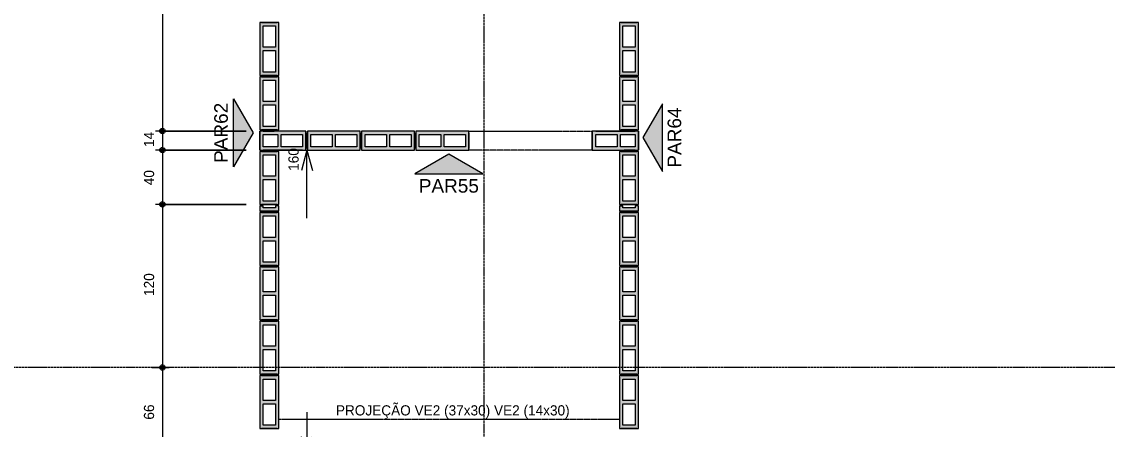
# Model space of a CAD drawing. Header units: centimetres. Extents: x 170 to 14001, y -2277 to 8860.
# Drawn here: x 11650 to 12450, y -175 to 125 of the extents above; entities that cross this region are included whole.
import ezdxf

# ---------------------------------------------------------------- set-up
doc = ezdxf.new("R2010")
doc.units = ezdxf.units.CM
doc.linetypes.add('Linha de eixo', pattern=[2.2225, 1.27, -0.3175, 0.3175, -0.3175])
doc.linetypes.add('Projeção', pattern=[0.396875, 0.238125, -0.15875])
for name, color, linetype, lineweight, true_color in [('A-ANNO-DIMS-1', 1, 'Continuous', 9, 0xff0000), ('G-ANNO-SYMB-1', 251, 'Continuous', 9, 0x646464), ('S-BEAM-3', 9, 'Continuous', 9, 0xc0c0c0), ('S-BEAM-7', 116, 'Continuous', 9, 0x008040), ('S-BEAM-8', 142, 'Continuous', 9, 0x0080c0)]:
    doc.layers.add(name, color=color, linetype=linetype, lineweight=lineweight, true_color=true_color)
for name, color, linetype, lineweight in [('A-ANNO-DIMS-50', 7, 'Continuous', 9), ('A-DETL-GENF', 7, 'Continuous', 9), ('A-FLOR-OVHD', 7, 'Projeção', 9), ('G-ANNO-SYMB', 7, 'Continuous', 9), ('G-ANNO-TEXT', 7, 'Continuous', 9), ('S-BEAM', 7, 'Continuous', 9), ('S-BEAM-2', 7, 'Continuous', 13), ('S-GRID-1', 7, 'Linha de eixo', 9)]:
    doc.layers.add(name, color=color, linetype=linetype, lineweight=lineweight)
doc.styles.add('Arial', font='arial.ttf', dxfattribs={"height": 10})
doc.styles.add('Bahnschrift_12', font='', dxfattribs={"height": 7.5})
doc.styles.get('Bahnschrift_12').set_extended_font_data('Bahnschrift')
doc.dimstyles.new('COTA_ACUMULADA', dxfattribs={"dimscale": 30.48, "dimtxt": 8.33133, "dimasz": 0.049213, "dimexe": 0, "dimexo": 0.0625, "dimgap": 0.131234, "dimtad": 0, "dimjust": 2, "dimdec": 0, "dimzin": 0, "dimdsep": 46, "dimtxsty": 'Bahnschrift_12', "dimblk1": 'NONE', "dimblk2": 'OPEN30', "dimsah": 1, "dimcen": 0.09, "dimse1": 1, "dimsd1": 1, "dimazin": 0, "dimtfac": 1, "dimtdec": 4, "dimtix": 1, "dimtmove": 2, "dimatfit": 3, "dimfxl": 0, "dimfxlon": 1, "dimtvp": 1, "dimtolj": 1, "dimtzin": 0, "dimarcsym": 2})
doc.dimstyles.new('Linear_-_2_mm_Arial', dxfattribs={"dimscale": 30.48, "dimtxt": 8.33133, "dimasz": 0.393701, "dimexe": 0.164042, "dimexo": 0.328084, "dimgap": 0.131234, "dimtad": 1, "dimdec": 0, "dimzin": 0, "dimdsep": 46, "dimtxsty": 'Bahnschrift_12', "dimblk1": 'DOTSMALL', "dimblk2": 'DOTSMALL', "dimsah": 1, "dimcen": 0.09, "dimdle": 0.164042, "dimazin": 0, "dimtfac": 1, "dimtdec": 4, "dimtix": 1, "dimtmove": 0, "dimatfit": 3, "dimfxl": 1, "dimtvp": 1, "dimtolj": 1, "dimtzin": 0, "dimarcsym": 2})

# ---------------------------------------------------------------- blocks, each defined once
blk = doc.blocks.new('LEONE - BLOCO 14X39X19 - LEONE - BLOCO 14X39X19-554799-COBERTURA - MODULAÇÃO 1ª FIADA')
at = {"layer": 'S-BEAM-3'}
h = blk.add_hatch(color=256, dxfattribs=at)
h.paths.add_polyline_path([(-13.95, -7), (19.5, -7), (19.5, 7), (-19.5, 7), (-19.5, -7)])
h.paths.add_polyline_path([(-13.95, -4.5), (-17, -4.5), (-17, 4.5), (-1.25, 4.5), (-1.25, -4.5)])
h.paths.add_polyline_path([(1.25, -4.5), (1.25, 4.5), (17, 4.5), (17, -4.5)])
at = {"layer": 'A-DETL-GENF'}
for p, q in [((19.5, 7), (-19.5, 7)), ((-19.5, 7), (-19.5, 0)), ((-19.5, 0), (-19.5, -7)), ((-17, -4.5), (-17, 4.5)), ((-17, 4.5), (-1.25, 4.5)), ((-1.25, 4.5), (-1.25, -4.5)), ((1.25, -4.5), (1.25, 4.5)), ((1.25, 4.5), (17, 4.5)), ((17, 4.5), (17, -4.5)), ((19.5, 0), (19.5, 7)), ((19.5, -7), (19.5, 0)), ((-19.5, -7), (19.5, -7)), ((-1.25, -4.5), (-17, -4.5)), ((17, -4.5), (1.25, -4.5))]:
    blk.add_line(p, q, dxfattribs=at)
at = {"layer": 'S-BEAM-2'}
for p, q in [((-19.5, 7), (-19.5, -7)), ((19.5, 7), (-19.5, 7)), ((-19.5, 7), (-19.5, -7)), ((-19.5, -5.75), (-19.5, 5.75)), ((19.5, -7), (19.5, 7)), ((19.5, -7), (19.5, 7)), ((19.5, 5.75), (19.5, -5.75)), ((-19.5, -7), (19.5, -7))]:
    blk.add_line(p, q, dxfattribs=at)
at = {"layer": 'S-BEAM-3'}
for p, q in [((-17, 4.5), (-1.25, 4.5)), ((-17, -4.5), (-17, 4.5)), ((-1.25, 4.5), (-1.25, -4.5)), ((1.25, 4.5), (17, 4.5)), ((1.25, -4.5), (1.25, 4.5)), ((17, 4.5), (17, -4.5)), ((-1.25, -4.5), (-17, -4.5)), ((17, -4.5), (1.25, -4.5))]:
    blk.add_line(p, q, dxfattribs=at)
blk = doc.blocks.new('LEONE - BLOCO 14x04x19 - LEONE - BLOCO 14x04x19-533013-COBERTURA - MODULAÇÃO 1ª FIADA')
at = {"layer": 'S-BEAM-7'}
blk.add_hatch(color=256, dxfattribs=at).paths.add_polyline_path([(-2.5, 0), (-2.5, -7), (1.5, -7), (1.5, -4.5), (0, -4.5), (0, 4.5), (1.5, 4.5), (1.5, 7), (-2.5, 7), (-2.5, 0.97)])
at = {"layer": 'A-DETL-GENF'}
for p, q in [((1.5, 7), (-2.5, 7)), ((-2.5, 7), (-2.5, 0)), ((-2.5, 0), (-2.5, -7)), ((0, 4.5), (1.5, 4.5)), ((0, -4.5), (0, 4.5)), ((1.5, 4.5), (1.5, 7)), ((-2.5, -7), (1.5, -7)), ((1.5, -4.5), (0, -4.5)), ((1.5, -7), (1.5, -4.5))]:
    blk.add_line(p, q, dxfattribs=at)
at = {"layer": 'S-BEAM-2'}
for p, q in [((1.5, 7), (-2.5, 7)), ((-2.5, -7), (-2.5, 7)), ((1.5, 7), (1.5, 4.5)), ((-2.5, -7), (1.5, -7)), ((1.5, -7), (1.5, -4.5))]:
    blk.add_line(p, q, dxfattribs=at)
at = {"layer": 'S-BEAM-3'}
for p, q in [((0, -4.5), (0, 4.5)), ((0, 4.5), (1.5, 4.5)), ((1.5, -4.5), (0, -4.5))]:
    blk.add_line(p, q, dxfattribs=at)
blk = doc.blocks.new('LEONE - BLOCO 14x34x5 - LEONE - BLOCO 14x34x19-2843082-COBERTURA - MODULAÇÃO 1ª FIADA')
at = {"layer": 'S-BEAM-8'}
h = blk.add_hatch(color=256, dxfattribs=at)
h.paths.add_polyline_path([(-3, 7), (-14.5, 7), (-14.5, -7), (19.5, -7), (19.5, 7), (-0.5, 7)])
h.paths.add_polyline_path([(-1.25, 4.5), (-1.25, -4.5), (-12, -4.5), (-12, 4.5), (-3, 4.5)])
h.paths.add_polyline_path([(2.5, 4.5), (17, 4.5), (17, -4.5), (1.25, -4.5), (1.25, 4.5)])
at = {"layer": 'A-DETL-GENF'}
for p, q in [((-14.5, 7), (-14.5, 0)), ((2.5, 7), (-14.5, 7)), ((-14.5, 0), (-14.5, -7)), ((-12, -4.5), (-12, 4.5)), ((-12, 4.5), (-1.25, 4.5)), ((-1.25, 4.5), (-1.25, -4.5)), ((1.25, 4.5), (17, 4.5)), ((1.25, -4.5), (1.25, 4.5)), ((19.5, 7), (2.5, 7)), ((17, 4.5), (17, -4.5)), ((19.5, 0), (19.5, 7)), ((19.5, -7), (19.5, 0)), ((-14.5, -7), (2.5, -7)), ((-1.25, -4.5), (-12, -4.5)), ((17, -4.5), (1.25, -4.5)), ((2.5, -7), (19.5, -7))]:
    blk.add_line(p, q, dxfattribs=at)
at = {"layer": 'S-BEAM-2'}
for p, q in [((-14.5, 7), (-14.5, -7)), ((19.5, 7), (-14.5, 7)), ((-14.5, 7), (-14.5, -7)), ((-14.5, -7), (-14.5, 6.8804)), ((-14.5, 5.75), (-14.5, -5.75)), ((-14.5, -5.75), (-14.5, 5.75)), ((-12, 7), (-3.9375, 7)), ((-12, 7), (-3.9375, 7)), ((17, 7), (-12, 7)), ((19.5, -7), (19.5, 7)), ((19.5, 7), (19.5, -7)), ((19.5, -7), (19.5, 7)), ((19.5, -5.75), (19.5, 5.75)), ((19.5, 5.75), (19.5, -5.75)), ((-14.5, -7), (19.5, -7)), ((-12, -7), (-3.9375, -7)), ((-12, -7), (-3.9375, -7)), ((17, -7), (-12, -7))]:
    blk.add_line(p, q, dxfattribs=at)
at = {"layer": 'S-BEAM-3'}
for p, q in [((-12, 4.5), (-1.25, 4.5)), ((-12, -4.5), (-12, 4.5)), ((-1.25, 4.5), (-1.25, -4.5)), ((1.25, 4.5), (17, 4.5)), ((1.25, -4.5), (1.25, 4.5)), ((17, 4.5), (17, -4.5)), ((-1.25, -4.5), (-12, -4.5)), ((17, -4.5), (1.25, -4.5))]:
    blk.add_line(p, q, dxfattribs=at)
blk = doc.blocks.new('LEONE - BLOCO 14X39X19 - LEONE - BLOCO 14X39X19-V1-COBERTURA - MODULAÇÃO 1ª FIADA')
at = {"layer": 'S-BEAM-3'}
h = blk.add_hatch(color=256, dxfattribs=at)
h.paths.add_polyline_path([(-19.5, -7), (19.5, -7), (19.5, 7), (-19.5, 7), (-19.5, -4.5)])
h.paths.add_polyline_path([(1.25, -4.5), (1.25, 4.5), (17, 4.5), (17, -4.5)])
h.paths.add_polyline_path([(-1.25, -4.5), (-17, -4.5), (-17, 4.5), (-1.25, 4.5), (-1.25, -4.16)])
at = {"layer": 'A-DETL-GENF'}
for p, q in [((19.5, 7), (-19.5, 7)), ((-19.5, 7), (-19.5, 0)), ((-19.5, 0), (-19.5, -7)), ((-17, -4.5), (-17, 4.5)), ((-17, 4.5), (-1.25, 4.5)), ((-1.25, 4.5), (-1.25, -4.5)), ((1.25, -4.5), (1.25, 4.5)), ((1.25, 4.5), (17, 4.5)), ((17, 4.5), (17, -4.5)), ((19.5, 0), (19.5, 7)), ((19.5, -7), (19.5, 0)), ((-19.5, -7), (19.5, -7)), ((-1.25, -4.5), (-17, -4.5)), ((17, -4.5), (1.25, -4.5))]:
    blk.add_line(p, q, dxfattribs=at)
at = {"layer": 'S-BEAM-2'}
for p, q in [((-19.5, 7), (-19.5, -7)), ((19.5, 7), (-19.5, 7)), ((-19.5, 7), (-19.5, -7)), ((-19.5, -5.75), (-19.5, 5.75)), ((19.5, -7), (19.5, 7)), ((19.5, -7), (19.5, 7)), ((19.5, 5.75), (19.5, -5.75)), ((-19.5, -7), (19.5, -7))]:
    blk.add_line(p, q, dxfattribs=at)
at = {"layer": 'S-BEAM-3'}
for p, q in [((-17, 4.5), (-1.25, 4.5)), ((-17, -4.5), (-17, 4.5)), ((-1.25, 4.5), (-1.25, -4.5)), ((1.25, 4.5), (17, 4.5)), ((1.25, -4.5), (1.25, 4.5)), ((17, 4.5), (17, -4.5)), ((-1.25, -4.5), (-17, -4.5)), ((17, -4.5), (1.25, -4.5))]:
    blk.add_line(p, q, dxfattribs=at)
blk = doc.blocks.new('LEONE - BLOCO 14x34x5 - LEONE - BLOCO 14x34x19-V4-COBERTURA - MODULAÇÃO 1ª FIADA')
at = {"layer": 'S-BEAM-8'}
h = blk.add_hatch(color=256, dxfattribs=at)
h.paths.add_polyline_path([(18.18, -7), (19.5, -7), (19.5, 7), (-14.5, 7), (-14.5, -7), (2.5, -7)])
h.paths.add_polyline_path([(17, -4.5), (1.25, -4.5), (1.25, 4.5), (17, 4.5)])
h.paths.add_polyline_path([(-1.25, -4.5), (-12, -4.5), (-12, 4.5), (-1.25, 4.5)])
at = {"layer": 'A-DETL-GENF'}
for p, q in [((-14.5, 7), (-14.5, 0)), ((2.5, 7), (-14.5, 7)), ((-14.5, 0), (-14.5, -7)), ((-12, -4.5), (-12, 4.5)), ((-12, 4.5), (-1.25, 4.5)), ((-1.25, 4.5), (-1.25, -4.5)), ((1.25, 4.5), (17, 4.5)), ((1.25, -4.5), (1.25, 4.5)), ((19.5, 7), (2.5, 7)), ((17, 4.5), (17, -4.5)), ((19.5, 0), (19.5, 7)), ((19.5, -7), (19.5, 0)), ((-14.5, -7), (2.5, -7)), ((-1.25, -4.5), (-12, -4.5)), ((17, -4.5), (1.25, -4.5)), ((2.5, -7), (19.5, -7))]:
    blk.add_line(p, q, dxfattribs=at)
at = {"layer": 'S-BEAM-2'}
for p, q in [((-14.5, 7), (-14.5, -7)), ((19.5, 7), (-14.5, 7)), ((-14.5, 7), (-14.5, -7)), ((-14.5, -7), (-14.5, 6.88)), ((-14.5, 5.75), (-14.5, -5.75)), ((-14.5, -5.75), (-14.5, 5.75)), ((-12, 7), (-3.94, 7)), ((-12, 7), (-3.94, 7)), ((17, 7), (-12, 7)), ((19.5, -7), (19.5, 7)), ((19.5, 7), (19.5, -7)), ((19.5, -7), (19.5, 7)), ((19.5, -5.75), (19.5, 5.75)), ((19.5, 5.75), (19.5, -5.75)), ((-14.5, -7), (19.5, -7)), ((-12, -7), (-3.94, -7)), ((-12, -7), (-3.94, -7)), ((17, -7), (-12, -7))]:
    blk.add_line(p, q, dxfattribs=at)
at = {"layer": 'S-BEAM-3'}
for p, q in [((-12, 4.5), (-1.25, 4.5)), ((-12, -4.5), (-12, 4.5)), ((-1.25, 4.5), (-1.25, -4.5)), ((1.25, 4.5), (17, 4.5)), ((1.25, -4.5), (1.25, 4.5)), ((17, 4.5), (17, -4.5)), ((-1.25, -4.5), (-12, -4.5)), ((17, -4.5), (1.25, -4.5))]:
    blk.add_line(p, q, dxfattribs=at)
blk = doc.blocks.new('LEONE - BLOCO 14x04x4 - LEONE - BLOCO 14x04x19-2843081-COBERTURA - MODULAÇÃO 1ª FIADA')
at = {"layer": 'S-BEAM-7'}
blk.add_hatch(color=256, dxfattribs=at).paths.add_polyline_path([(-2.5, 0), (-2.5, -7), (1.5, -7), (1.5, -4.5), (0, -4.5), (0, 4.5), (1.5, 4.5), (1.5, 7), (-2.5, 7), (-2.5, 0.97)])
at = {"layer": 'A-DETL-GENF'}
for p, q in [((1.5, 7), (-2.5, 7)), ((-2.5, 7), (-2.5, 0)), ((-2.5, 0), (-2.5, -7)), ((0, 4.5), (1.5, 4.5)), ((0, -4.5), (0, 4.5)), ((1.5, 4.5), (1.5, 7)), ((-2.5, -7), (1.5, -7)), ((1.5, -4.5), (0, -4.5)), ((1.5, -7), (1.5, -4.5))]:
    blk.add_line(p, q, dxfattribs=at)
at = {"layer": 'S-BEAM-2'}
for p, q in [((1.5, 7), (-2.5, 7)), ((-2.5, -7), (-2.5, 7)), ((1.5, 7), (1.5, 4.5)), ((-2.5, -7), (1.5, -7)), ((1.5, -7), (1.5, -4.5))]:
    blk.add_line(p, q, dxfattribs=at)
at = {"layer": 'S-BEAM-3'}
for p, q in [((0, -4.5), (0, 4.5)), ((0, 4.5), (1.5, 4.5)), ((1.5, -4.5), (0, -4.5))]:
    blk.add_line(p, q, dxfattribs=at)
blk = doc.blocks.new('Elevação - Número de detalhe-142644-COBERTURA - MODULAÇÃO 1ª FIADA')
at = {"layer": 'G-ANNO-SYMB-1'}
blk.add_hatch(color=256, dxfattribs=at).paths.add_polyline_path([(0.5, 0), (-0.5, 0), (0, 0.289)])
at = {"layer": 'G-ANNO-SYMB'}
for p, q in [((0, 0.289), (-0.5, 0)), ((0.5, 0), (0, 0.289)), ((-0.5, 0), (0.5, 0))]:
    blk.add_line(p, q, dxfattribs=at)
blk = doc.blocks.new('DIMBLOCK50-COBERTURA - MODULAÇÃO 1ª FIADA')
at = {"layer": 'A-ANNO-DIMS-50', "lineweight": 35, "true_color": 0xff0000}
h = blk.add_hatch(color=1, dxfattribs=at)
edge = h.paths.add_edge_path()
edge.add_arc((11753.94, 250.24), 1.5, 0, 360)
h = blk.add_hatch(color=1, dxfattribs=at)
edge = h.paths.add_edge_path()
edge.add_arc((11753.94, 44.24), 1.5, 0, 360)
at = {"layer": 'A-ANNO-DIMS-50', "color": 1, "true_color": 0xff0000}
for p, q in [((11815.73, 250.24), (11748.94, 250.24)), ((11753.94, 250.24), (11753.94, 44.24)), ((11753.94, 250.24), (11815.73, 250.24)), ((11815.73, 44.24), (11748.94, 44.24)), ((11753.94, 44.24), (11815.73, 44.24))]:
    blk.add_line(p, q, dxfattribs=at)
at = {"layer": 'A-ANNO-DIMS-50', "color": 1, "lineweight": 35, "true_color": 0xff0000}
for centre in [(11753.94, 250.24), (11753.94, 44.24)]:
    blk.add_circle(centre, 1.5, dxfattribs=at)
at = {"layer": 'A-ANNO-DIMS-50', "color": 0, "insert": (11740.29, 138.91), "char_height": 7.5, "width": 19.9952, "attachment_point": 1, "rotation": 90, "line_spacing_factor": 1.009858, "style": 'Bahnschrift_12'}
blk.add_mtext('206', dxfattribs=at)
blk = doc.blocks.new('_DotSmall')
at = {"color": 0, "linetype": 'ByBlock', "const_width": 0.5}
blk.add_lwpolyline([(-0.0625, 0, 1), (0.0625, 0, 1)], format="xyb", close=True, dxfattribs=at)
blk = doc.blocks.new('DIMBLOCK51-COBERTURA - MODULAÇÃO 1ª FIADA')
at = {"layer": 'A-ANNO-DIMS-50', "lineweight": 35, "true_color": 0xff0000}
h = blk.add_hatch(color=1, dxfattribs=at)
edge = h.paths.add_edge_path()
edge.add_arc((11753.94, 44.24), 1.5, 0, 360)
h = blk.add_hatch(color=1, dxfattribs=at)
edge = h.paths.add_edge_path()
edge.add_arc((11753.94, 30.24), 1.5, 0, 360)
at = {"layer": 'A-ANNO-DIMS-50', "color": 1, "true_color": 0xff0000}
for p, q in [((11815.73, 44.24), (11748.94, 44.24)), ((11753.94, 44.24), (11753.94, 30.24)), ((11753.94, 44.24), (11815.73, 44.24)), ((11815.73, 30.24), (11748.94, 30.24)), ((11753.94, 30.24), (11815.73, 30.24))]:
    blk.add_line(p, q, dxfattribs=at)
at = {"layer": 'A-ANNO-DIMS-50', "color": 1, "lineweight": 35, "true_color": 0xff0000}
for centre in [(11753.94, 44.24), (11753.94, 30.24)]:
    blk.add_circle(centre, 1.5, dxfattribs=at)
at = {"layer": 'A-ANNO-DIMS-50', "color": 0, "insert": (11740.29, 32.51), "char_height": 7.5, "width": 11.3609, "attachment_point": 1, "rotation": 90, "line_spacing_factor": 1.009858, "style": 'Bahnschrift_12'}
blk.add_mtext('14', dxfattribs=at)
blk = doc.blocks.new('DIMBLOCK52-COBERTURA - MODULAÇÃO 1ª FIADA')
at = {"layer": 'A-ANNO-DIMS-50', "lineweight": 35, "true_color": 0xff0000}
h = blk.add_hatch(color=1, dxfattribs=at)
edge = h.paths.add_edge_path()
edge.add_arc((11753.94, 30.24), 1.5, 0, 360)
h = blk.add_hatch(color=1, dxfattribs=at)
edge = h.paths.add_edge_path()
edge.add_arc((11753.94, -9.76), 1.5, 0, 360)
at = {"layer": 'A-ANNO-DIMS-50', "color": 1, "true_color": 0xff0000}
for p, q in [((11815.73, 30.24), (11748.94, 30.24)), ((11753.94, 30.24), (11753.94, -9.76)), ((11753.94, 30.24), (11815.73, 30.24)), ((11815.73, -9.76), (11748.94, -9.76)), ((11753.94, -9.76), (11815.73, -9.76))]:
    blk.add_line(p, q, dxfattribs=at)
at = {"layer": 'A-ANNO-DIMS-50', "color": 1, "lineweight": 35, "true_color": 0xff0000}
for centre in [(11753.94, 30.24), (11753.94, -9.76)]:
    blk.add_circle(centre, 1.5, dxfattribs=at)
at = {"layer": 'A-ANNO-DIMS-50', "color": 0, "insert": (11740.29, 4.37), "char_height": 7.5, "width": 14.0875, "attachment_point": 1, "rotation": 90, "line_spacing_factor": 1.009858, "style": 'Bahnschrift_12'}
blk.add_mtext('40', dxfattribs=at)
blk = doc.blocks.new('DIMBLOCK53-COBERTURA - MODULAÇÃO 1ª FIADA')
at = {"layer": 'A-ANNO-DIMS-50', "lineweight": 35, "true_color": 0xff0000}
h = blk.add_hatch(color=1, dxfattribs=at)
edge = h.paths.add_edge_path()
edge.add_arc((11753.94, -9.76), 1.5, 0, 360)
h = blk.add_hatch(color=1, dxfattribs=at)
edge = h.paths.add_edge_path()
edge.add_arc((11753.94, -129.76), 1.5, 0, 360)
at = {"layer": 'A-ANNO-DIMS-50', "color": 1, "true_color": 0xff0000}
for p, q in [((11815.73, -9.76), (11748.94, -9.76)), ((11753.94, -9.76), (11753.94, -129.76)), ((11753.94, -9.76), (11815.73, -9.76)), ((11746.06, -129.76), (11758.94, -129.76)), ((11753.94, -129.76), (11746.06, -129.76))]:
    blk.add_line(p, q, dxfattribs=at)
at = {"layer": 'A-ANNO-DIMS-50', "color": 1, "lineweight": 35, "true_color": 0xff0000}
for centre in [(11753.94, -9.76), (11753.94, -129.76)]:
    blk.add_circle(centre, 1.5, dxfattribs=at)
at = {"layer": 'A-ANNO-DIMS-50', "color": 0, "insert": (11740.29, -77.14), "char_height": 7.5, "width": 17.723, "attachment_point": 1, "rotation": 90, "line_spacing_factor": 1.009858, "style": 'Bahnschrift_12'}
blk.add_mtext('120', dxfattribs=at)
blk = doc.blocks.new('DIMBLOCK54-COBERTURA - MODULAÇÃO 1ª FIADA')
at = {"layer": 'A-ANNO-DIMS-50', "lineweight": 35, "true_color": 0xff0000}
h = blk.add_hatch(color=1, dxfattribs=at)
edge = h.paths.add_edge_path()
edge.add_arc((11753.94, -129.76), 1.5, 0, 360)
h = blk.add_hatch(color=1, dxfattribs=at)
edge = h.paths.add_edge_path()
edge.add_arc((11753.94, -195.76), 1.5, 0, 360)
at = {"layer": 'A-ANNO-DIMS-50', "color": 1, "true_color": 0xff0000}
for p, q in [((11746.06, -129.76), (11758.94, -129.76)), ((11753.94, -129.76), (11746.06, -129.76)), ((11753.94, -129.76), (11753.94, -195.76)), ((11830.73, -195.76), (11748.94, -195.76)), ((11753.94, -195.76), (11830.73, -195.76))]:
    blk.add_line(p, q, dxfattribs=at)
at = {"layer": 'A-ANNO-DIMS-50', "color": 1, "lineweight": 35, "true_color": 0xff0000}
for centre in [(11753.94, -129.76), (11753.94, -195.76)]:
    blk.add_circle(centre, 1.5, dxfattribs=at)
at = {"layer": 'A-ANNO-DIMS-50', "color": 0, "insert": (11740.29, -168.18), "char_height": 7.5, "width": 13.0272, "attachment_point": 1, "rotation": 90, "line_spacing_factor": 1.009858, "style": 'Bahnschrift_12'}
blk.add_mtext('66', dxfattribs=at)
blk = doc.blocks.new('DIMBLOCK101-COBERTURA - MODULAÇÃO 1ª FIADA')
at = {"layer": 'A-ANNO-DIMS-50', "color": 1, "true_color": 0xff0000}
for p, q in [((11860.44, -162.76), (11860.44, -195.76)), ((11860.44, -195.76), (11856.42, -180.76)), ((11860.44, -195.76), (11864.46, -180.76)), ((11860.44, -195.76), (11860.44, -195.76)), ((11860.44, -195.76), (11860.44, -195.76))]:
    blk.add_line(p, q, dxfattribs=at)
at = {"layer": 'A-ANNO-DIMS-50', "color": 0, "insert": (11846.8, -195.26), "char_height": 7.5, "width": 13.0272, "attachment_point": 1, "rotation": 90, "line_spacing_factor": 1.009858, "style": 'Bahnschrift_12'}
blk.add_mtext('66', dxfattribs=at)
blk = doc.blocks.new('_None')
blk = doc.blocks.new('_Open30')
at = {"color": 0, "linetype": 'ByBlock', "lineweight": -2}
for p, q in [((-1, 0.27), (0, 0)), ((0, 0), (-1, -0.27)), ((0, 0), (-1, 0))]:
    blk.add_line(p, q, dxfattribs=at)
blk = doc.blocks.new('DIMBLOCK102-COBERTURA - MODULAÇÃO 1ª FIADA')
at = {"layer": 'A-ANNO-DIMS-50', "color": 1, "true_color": 0xff0000}
for p, q in [((11860.44, -445.76), (11860.44, -495.76)), ((11860.44, -495.76), (11856.42, -480.76)), ((11860.44, -495.76), (11864.46, -480.76)), ((11860.44, -495.76), (11860.44, -495.76)), ((11860.44, -495.76), (11860.44, -495.76))]:
    blk.add_line(p, q, dxfattribs=at)
at = {"layer": 'A-ANNO-DIMS-50', "color": 0, "insert": (11846.8, -495.26), "char_height": 7.5, "width": 19.6922, "attachment_point": 1, "rotation": 90, "line_spacing_factor": 1.009858, "style": 'Bahnschrift_12'}
blk.add_mtext('366', dxfattribs=at)
blk = doc.blocks.new('DIMBLOCK104-COBERTURA - MODULAÇÃO 1ª FIADA')
at = {"layer": 'A-ANNO-DIMS-50', "color": 1, "true_color": 0xff0000}
for p, q in [((11860.44, 30.24), (11856.42, 15.24)), ((11860.44, 30.24), (11864.46, 15.24)), ((11860.44, -19.76), (11860.44, 30.24)), ((11860.44, 30.24), (11860.44, 30.24)), ((11860.44, 30.24), (11860.44, 30.24))]:
    blk.add_line(p, q, dxfattribs=at)
at = {"layer": 'A-ANNO-DIMS-50', "color": 0, "insert": (11846.8, 14.97), "char_height": 7.5, "width": 17.723, "attachment_point": 1, "rotation": 90, "line_spacing_factor": 1.009858, "style": 'Bahnschrift_12'}
blk.add_mtext('160', dxfattribs=at)

msp = doc.modelspace()

# ---------------------------------------------------------------- linework, layer by layer
at = {"layer": 'A-FLOR-OVHD'}
for p, q in [((11979.73, 44.24), (12070.73, 44.24)), ((12070.73, 30.24), (11979.73, 30.24)), ((11839.73, -167.76), (12090.73, -167.76))]:
    msp.add_line(p, q, dxfattribs=at)
at = {"layer": 'S-GRID-1'}
for p, q in [((11990.73, 921.64), (11990.73, -623.1)), ((13936, -129.76), (10926.69, -129.76))]:
    msp.add_line(p, q, dxfattribs=at)

# ---------------------------------------------------------------- block references
at = {"layer": 'G-ANNO-SYMB', "extrusion": (0, 0, -1), "xscale": 49.99999999999998, "yscale": 49.99999999999998, "zscale": 49.99999999999998, "rotation": 90.00000000000048}
msp.add_blockref('Elevação - Número de detalhe-142644-COBERTURA - MODULAÇÃO 1ª FIADA', (-11806.3, 42.92), dxfattribs=at)
at = {"layer": 'G-ANNO-SYMB', "xscale": 49.99999999999998, "yscale": 49.99999999999998, "zscale": 49.99999999999998, "rotation": 89.99999999999994}
msp.add_blockref('Elevação - Número de detalhe-142644-COBERTURA - MODULAÇÃO 1ª FIADA', (12122.43, 39.42), dxfattribs=at)
at = {"layer": 'G-ANNO-SYMB', "xscale": 49.99999999999998, "yscale": 49.99999999999998, "zscale": 49.99999999999998}
msp.add_blockref('Elevação - Número de detalhe-142644-COBERTURA - MODULAÇÃO 1ª FIADA', (11964.95, 12.71), dxfattribs=at)
at = {"layer": 'S-BEAM'}
for name, p, rotation in [('LEONE - BLOCO 14X39X19 - LEONE - BLOCO 14X39X19-554799-COBERTURA - MODULAÇÃO 1ª FIADA', (11832.73, 104.74), 89.99999999999991), ('LEONE - BLOCO 14X39X19 - LEONE - BLOCO 14X39X19-554799-COBERTURA - MODULAÇÃO 1ª FIADA', (12097.73, 104.74), 89.9999999999999), ('LEONE - BLOCO 14X39X19 - LEONE - BLOCO 14X39X19-554799-COBERTURA - MODULAÇÃO 1ª FIADA', (11832.73, 64.74), 89.99999999999991), ('LEONE - BLOCO 14X39X19 - LEONE - BLOCO 14X39X19-554799-COBERTURA - MODULAÇÃO 1ª FIADA', (12097.73, 64.74), 89.9999999999999), ('LEONE - BLOCO 14x34x5 - LEONE - BLOCO 14x34x19-2843082-COBERTURA - MODULAÇÃO 1ª FIADA', (12090.23, 37.24), 180), ('LEONE - BLOCO 14X39X19 - LEONE - BLOCO 14X39X19-554799-COBERTURA - MODULAÇÃO 1ª FIADA', (11832.73, 9.74), 89.9999999999999), ('LEONE - BLOCO 14X39X19 - LEONE - BLOCO 14X39X19-554799-COBERTURA - MODULAÇÃO 1ª FIADA', (12097.73, 9.74), 89.9999999999999), ('LEONE - BLOCO 14x04x4 - LEONE - BLOCO 14x04x19-2843081-COBERTURA - MODULAÇÃO 1ª FIADA', (11832.73, -12.26), 89.9999999999999), ('LEONE - BLOCO 14X39X19 - LEONE - BLOCO 14X39X19-554799-COBERTURA - MODULAÇÃO 1ª FIADA', (11832.73, -35.26), 89.9999999999999), ('LEONE - BLOCO 14x04x19 - LEONE - BLOCO 14x04x19-533013-COBERTURA - MODULAÇÃO 1ª FIADA', (12097.73, -12.26), 89.9999999999999), ('LEONE - BLOCO 14X39X19 - LEONE - BLOCO 14X39X19-554799-COBERTURA - MODULAÇÃO 1ª FIADA', (12097.73, -35.26), 89.9999999999999), ('LEONE - BLOCO 14X39X19 - LEONE - BLOCO 14X39X19-554799-COBERTURA - MODULAÇÃO 1ª FIADA', (11832.73, -75.26), 89.9999999999999), ('LEONE - BLOCO 14X39X19 - LEONE - BLOCO 14X39X19-554799-COBERTURA - MODULAÇÃO 1ª FIADA', (12097.73, -75.26), 89.9999999999999), ('LEONE - BLOCO 14X39X19 - LEONE - BLOCO 14X39X19-554799-COBERTURA - MODULAÇÃO 1ª FIADA', (11832.73, -115.26), 89.9999999999999), ('LEONE - BLOCO 14X39X19 - LEONE - BLOCO 14X39X19-554799-COBERTURA - MODULAÇÃO 1ª FIADA', (12097.73, -115.26), 89.9999999999999), ('LEONE - BLOCO 14X39X19 - LEONE - BLOCO 14X39X19-554799-COBERTURA - MODULAÇÃO 1ª FIADA', (11832.73, -155.26), 89.9999999999999), ('LEONE - BLOCO 14X39X19 - LEONE - BLOCO 14X39X19-554799-COBERTURA - MODULAÇÃO 1ª FIADA', (12097.73, -155.26), 89.9999999999999)]:
    msp.add_blockref(name, p, dxfattribs=dict(at, rotation=rotation))
for name, p in [('LEONE - BLOCO 14x34x5 - LEONE - BLOCO 14x34x19-V4-COBERTURA - MODULAÇÃO 1ª FIADA', (11840.23, 37.24)), ('LEONE - BLOCO 14X39X19 - LEONE - BLOCO 14X39X19-V1-COBERTURA - MODULAÇÃO 1ª FIADA', (11880.23, 37.24)), ('LEONE - BLOCO 14X39X19 - LEONE - BLOCO 14X39X19-V1-COBERTURA - MODULAÇÃO 1ª FIADA', (11920.23, 37.24)), ('LEONE - BLOCO 14X39X19 - LEONE - BLOCO 14X39X19-554799-COBERTURA - MODULAÇÃO 1ª FIADA', (11960.23, 37.24))]:
    msp.add_blockref(name, p, dxfattribs=at)

# ---------------------------------------------------------------- texts
at = {"layer": 'G-ANNO-SYMB', "char_height": 10, "width": 54.9156, "attachment_point": 1, "rotation": 90, "style": 'Arial'}
for s, insert in [('PAR62', (11792.11, 20.84)), ('PAR64', (12126.21, 17.35))]:
    msp.add_mtext(s, dxfattribs=dict(at, insert=insert))
at = {"layer": 'G-ANNO-SYMB', "insert": (11942.88, 8.92), "char_height": 10, "width": 54.9156, "attachment_point": 1, "style": 'Arial'}
msp.add_mtext('PAR55', dxfattribs=at)
at = {"layer": 'G-ANNO-TEXT', "insert": (11881.78, -157.59), "char_height": 7.5, "width": 206.4345, "attachment_point": 1, "style": 'Bahnschrift_12'}
msp.add_mtext('PROJEÇÃO VE2 (37x30) VE2 (14x30)', dxfattribs=at)

# ---------------------------------------------------------------- dimensions: what is measured, and where the dimension line sits
at = {"layer": 'A-ANNO-DIMS-1'}
for base, p1, p2, override, picture, middle in [((11753.94, 44.24), (11825.73, 250.24), (11825.73, 44.24), {"dimpost": '<>', "dimfxl": 206}, 'DIMBLOCK50-COBERTURA - MODULAÇÃO 1ª FIADA', (11746.1, 147.24)), ((11753.94, 30.24), (11825.73, 44.24), (11825.73, 30.24), {"dimpost": '<>', "dimfxl": 14}, 'DIMBLOCK51-COBERTURA - MODULAÇÃO 1ª FIADA', (11746.18, 37.24)), ((11753.94, -9.76), (11825.73, 30.24), (11825.73, -9.76), {"dimpost": '<>', "dimfxl": 40}, 'DIMBLOCK52-COBERTURA - MODULAÇÃO 1ª FIADA', (11746.1, 10.24)), ((11753.94, -129.76), (11825.73, -9.76), (11756.06, -129.76), {"dimpost": '<>', "dimfxl": 138.760281}, 'DIMBLOCK53-COBERTURA - MODULAÇÃO 1ª FIADA', (11746.1, -69.76)), ((11753.94, -195.76), (11756.06, -129.76), (11840.73, -195.76), {"dimpost": '<>', "dimfxl": 107.357462}, 'DIMBLOCK54-COBERTURA - MODULAÇÃO 1ª FIADA', (11746.15, -162.76))]:
    dim = msp.add_linear_dim(base=base, p1=p1, p2=p2, angle=90, dimstyle='Linear_-_2_mm_Arial', override=override, dxfattribs=at)
    dim.commit()
    dim.dimension.update_dxf_attribs({"geometry": picture, "text_midpoint": middle})
for base, p2, override, picture, middle in [((11860.44, 30.24), (11860.44, 30.24), {"dimpost": '<>', "dimfxl": 160}, 'DIMBLOCK104-COBERTURA - MODULAÇÃO 1ª FIADA', (11851.8, 23.84)), ((11860.44, -195.76), (11860.44, -195.76), {"dimpost": '<>', "dimfxl": 66}, 'DIMBLOCK101-COBERTURA - MODULAÇÃO 1ª FIADA', (11851.8, -188.74)), ((11860.44, -495.76), (11860.44, -495.76), {"dimpost": '<>', "dimfxl": 366}, 'DIMBLOCK102-COBERTURA - MODULAÇÃO 1ª FIADA', (11851.8, -485.41))]:
    dim = msp.add_linear_dim(base=base, p1=(11860.44, -129.76), p2=p2, angle=90, dimstyle='COTA_ACUMULADA', override=override, dxfattribs=at)
    dim.commit()
    dim.dimension.update_dxf_attribs({"geometry": picture, "text_midpoint": middle, "dimtype": 160, "text_rotation": 90})

doc.saveas('drawing.dxf')
